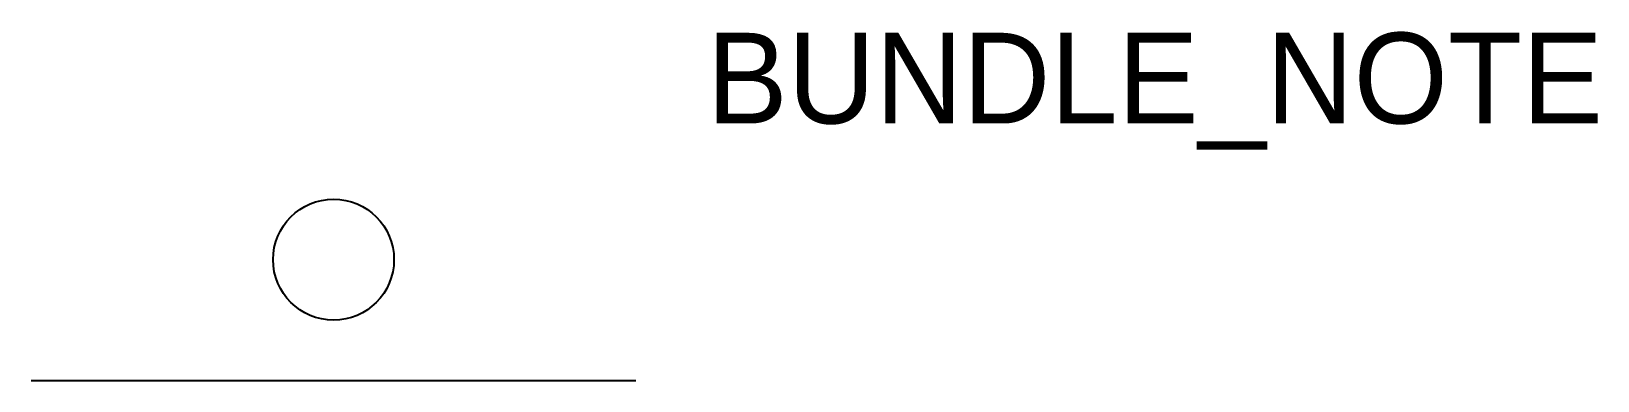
# Model space of a CAD drawing. Extents: x 100 to 125.9, y 100 to 105.8.
import ezdxf
from ezdxf.enums import TextEntityAlignment as Align

# ---------------------------------------------------------------- set-up
doc = ezdxf.new("R2010")
doc.units = 0

# ---------------------------------------------------------------- blocks, each defined once
blk = doc.blocks.new('BlockBundle')
blk.add_line((0, 0), (10, 0))
blk.add_circle((5, 2), 1)

msp = doc.modelspace()

# ---------------------------------------------------------------- block references
at = {"layer": 'LayerInsertBundle'}
msp.add_blockref('BlockBundle', (100, 100), dxfattribs=at)

# ---------------------------------------------------------------- texts
at = {"layer": 'LayerTextBundle'}
msp.add_text('BUNDLE_NOTE', height=1.5, dxfattribs=at).set_placement((126, 105), align=Align.MIDDLE_RIGHT)

doc.saveas('drawing.dxf')
